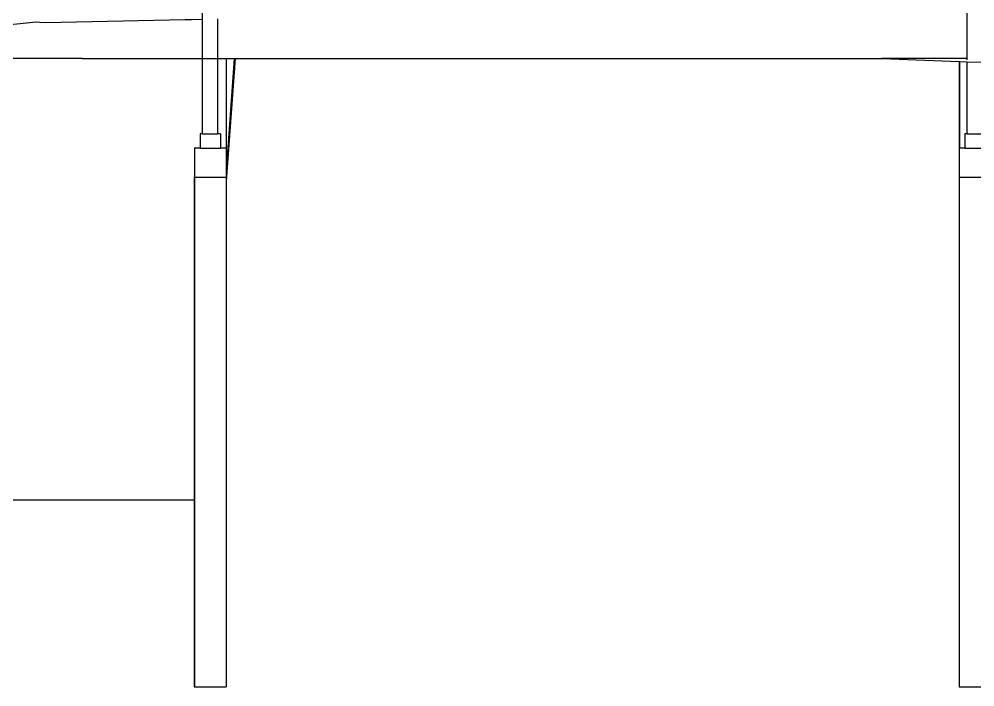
# Model space of a CAD drawing. Extents: x -92 to 92, y -11 to 21.
# Drawn here: x 24.04 to 42.78, y -10.79 to 2.31 of the extents above; entities that cross this region are included whole.
import ezdxf

# ---------------------------------------------------------------- set-up
doc = ezdxf.new("R2010")
doc.units = 0
doc.layers.get('0').update_dxf_attribs({"linetype": 'CONTINUOUS'})
doc.layers.add('SECTIONCUTEDGES', color=7, linetype='CONTINUOUS')

msp = doc.modelspace()

# ---------------------------------------------------------------- linework, layer by layer
for p, q in [((27.637, 2.309), (27.637, 3.078)), ((42.631, 2.22), (42.631, 2.542)), ((23.341, 2.155), (24.374, 2.259)), ((24.374, 2.259), (24.444, 2.25)), ((24.444, 2.25), (24.554, 2.244)), ((24.554, 2.244), (27.293, 2.306)), ((27.293, 2.306), (27.43, 2.304)), ((27.43, 2.304), (27.637, 2.309)), ((27.637, 1.542), (27.637, 2.309)), ((27.937, 1.542), (27.937, 2.315)), ((42.631, 1.978), (42.631, 2.22)), ((42.631, 1.542), (42.631, 1.978)), ((27.637, 0.059), (27.637, 1.542)), ((27.937, 0.059), (27.937, 1.542)), ((28.097, 1.542), (28.097, -0.222)), ((28.255, 1.542), (28.097, -0.669)), ((28.274, 1.542), (28.097, -0.865)), ((41.343, 1.542), (40.956, 1.542)), ((42.631, 1.542), (41.343, 1.542)), ((42.631, 1.51), (42.631, 1.542)), ((42.471, 1.482), (42.471, -0.222)), ((42.477, 1.482), (42.477, -0.222)), ((42.631, 0.059), (42.631, 1.476)), ((27.637, 0.059), (27.587, 0.059)), ((27.587, 0.059), (27.587, -0.222)), ((27.637, 0.059), (27.937, 0.059)), ((27.987, 0.059), (27.937, 0.059)), ((27.987, 0.059), (27.987, -0.222)), ((42.631, 0.059), (42.581, 0.059)), ((42.581, 0.059), (42.581, -0.222)), ((42.631, 0.059), (42.931, 0.059)), ((27.587, -0.222), (27.477, -0.222)), ((27.477, -0.222), (27.477, -0.792)), ((27.587, -0.222), (27.987, -0.222)), ((28.097, -0.222), (27.987, -0.222)), ((28.097, -0.222), (28.097, -0.669)), ((42.471, -0.222), (42.471, -0.792)), ((42.477, -0.222), (42.471, -0.222)), ((42.581, -0.222), (42.477, -0.222)), ((42.581, -0.222), (42.981, -0.222)), ((28.097, -0.669), (28.097, -0.792)), ((27.471, -0.792), (27.477, -0.792)), ((27.471, -0.792), (27.471, -6.896)), ((27.477, -0.792), (28.097, -0.792)), ((27.477, -0.792), (27.477, -10.792)), ((28.097, -0.792), (28.097, -0.865)), ((28.097, -0.865), (28.097, -10.792)), ((42.471, -0.792), (43.091, -0.792)), ((42.471, -0.792), (42.471, -10.792)), ((27.471, -6.896), (27.471, -7.13)), ((27.471, -7.13), (20.137, -7.13)), ((27.471, -7.13), (27.471, -10.792)), ((27.471, -10.792), (27.477, -10.792)), ((27.477, -10.792), (28.097, -10.792)), ((42.471, -10.792), (43.091, -10.792))]:
    msp.add_line(p, q)
at = {"layer": 'SECTIONCUTEDGES'}
for p, q in [((24.983, 1.542), (21.485, 1.542)), ((25.063, 1.542), (24.983, 1.542)), ((25.273, 1.542), (25.063, 1.542)), ((25.273, 1.542), (25.613, 1.542)), ((25.613, 1.542), (26.203, 1.542)), ((26.203, 1.542), (27.637, 1.542)), ((27.637, 1.542), (27.937, 1.542)), ((27.937, 1.542), (28.097, 1.542)), ((28.097, 1.542), (28.255, 1.542)), ((28.255, 1.542), (28.274, 1.542)), ((28.274, 1.542), (28.593, 1.542)), ((28.593, 1.542), (31.073, 1.542)), ((31.073, 1.542), (33.363, 1.542)), ((33.363, 1.542), (35.743, 1.542)), ((35.743, 1.542), (38.653, 1.542)), ((38.653, 1.542), (40.956, 1.542)), ((40.956, 1.542), (42.471, 1.482)), ((42.471, 1.482), (42.477, 1.482)), ((42.477, 1.482), (42.631, 1.476)), ((42.631, 1.476), (42.931, 1.464))]:
    msp.add_line(p, q, dxfattribs=at)

doc.saveas('drawing.dxf')
